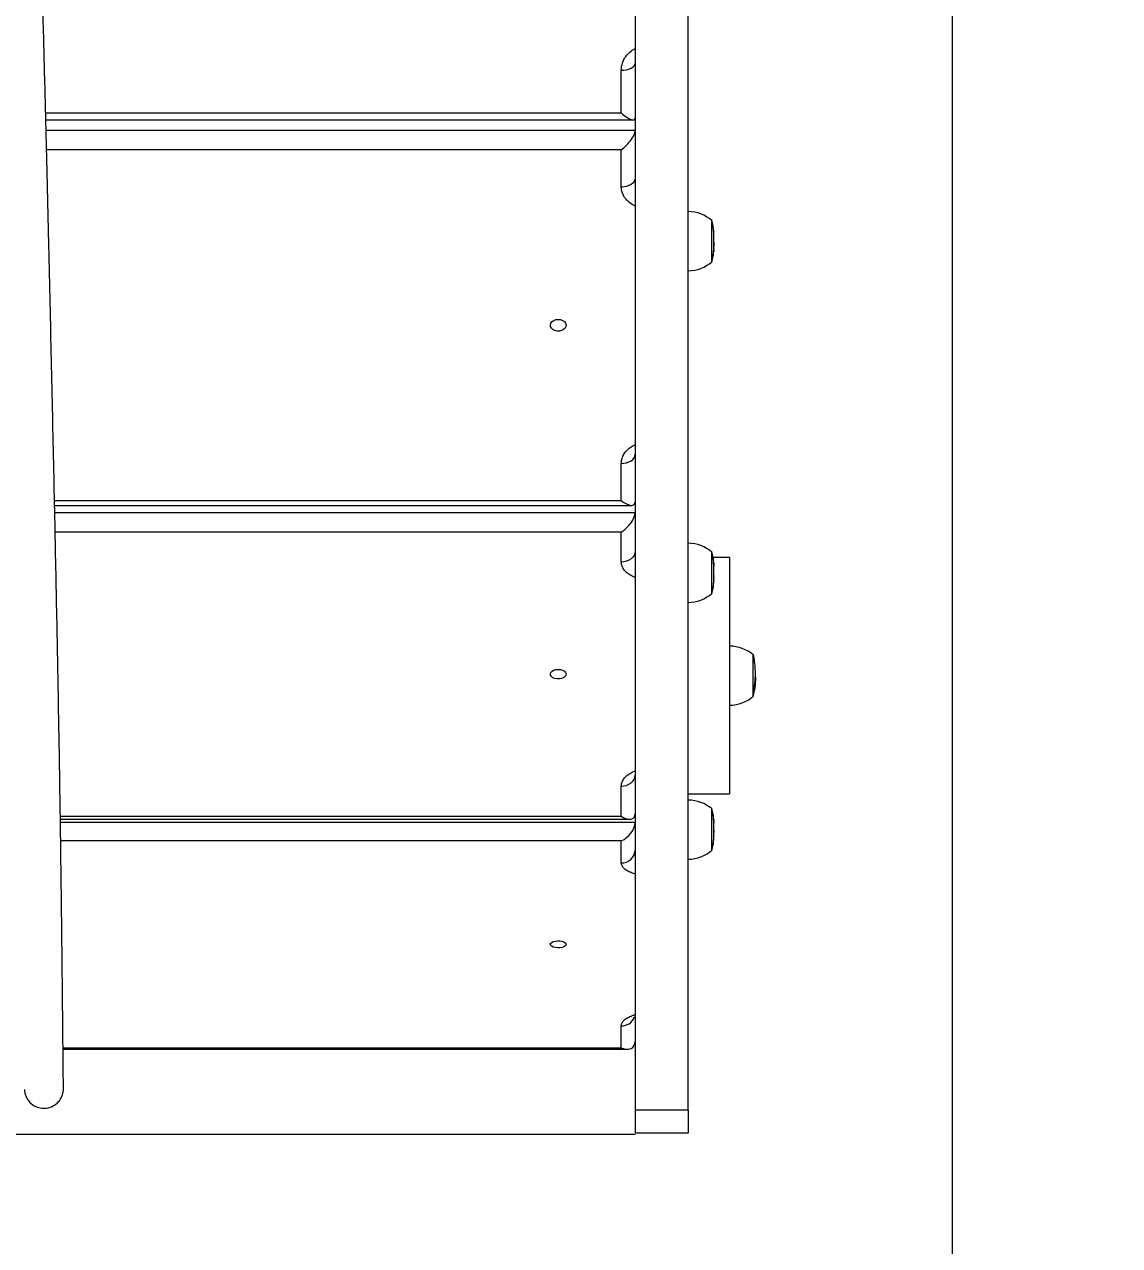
# Model space of a CAD drawing. Header units: millimetres. Extents: x -5431 to 4449, y -5103 to 3731.
# Drawn here: x 2478 to 3034, y -2326 to -1706 of the extents above; entities that cross this region are included whole.
import ezdxf

# ---------------------------------------------------------------- set-up
doc = ezdxf.new("R2010")
doc.units = ezdxf.units.MM
for name, color, linetype in [('DIKOM_ОБЪЕКТ', 7, 'Continuous'), ('DIKOM_РАЗМЕР_ЗОНА', 7, 'Continuous'), ('DIKOM_РАЗМЕР_ОБЪЕКТА', 7, 'Continuous')]:
    doc.layers.add(name, color=color, linetype=linetype)
doc.styles.add('style1', font='arial.ttf', dxfattribs={"width": 0.8})
doc.dimstyles.new('1-50', dxfattribs={"dimtxt": 300, "dimasz": 200, "dimexe": 100, "dimexo": 0, "dimgap": 100, "dimtad": 1, "dimtxsty": 'style1', "dimcen": 200, "dimclrd": 7, "dimclre": 7, "dimclrt": 7, "dimadec": 1, "dimazin": 2, "dimtfac": 1, "dimtmove": 0, "dimatfit": 2, "dimfxl": 0, "dimlwd": 25, "dimlwe": 18, "dimarcsym": 0})

# ---------------------------------------------------------------- blocks, each defined once
blk = doc.blocks.new('*D9')
at = {"layer": 'Defpoints', "color": 0, "transparency": 16777216}
for p in [(-2301.14, -310.64), (2948.86, -310.64), (2948.86, -3470.16)]:
    blk.add_point(p, dxfattribs=at)
at = {"layer": 'DIKOM_РАЗМЕР_ОБЪЕКТА', "color": 7, "lineweight": 18, "transparency": 16777216}
for p, q in [((-2301.14, -310.64), (-2301.14, -3570.16)), ((2948.86, -310.64), (2948.86, -3570.16))]:
    blk.add_line(p, q, dxfattribs=at)
at = {"layer": 'DIKOM_РАЗМЕР_ОБЪЕКТА', "color": 7, "lineweight": 25, "transparency": 16777216}
blk.add_line((-2101.14, -3470.16), (2748.86, -3470.16), dxfattribs=at)
at = {"layer": 'DIKOM_РАЗМЕР_ОБЪЕКТА', "color": 7, "transparency": 16777216}
for points in [[(-2101.14, -3436.83), (-2101.14, -3503.5), (-2301.14, -3470.16)], [(2748.86, -3436.83), (2748.86, -3503.5), (2948.86, -3470.16)]]:
    blk.add_solid(points, dxfattribs=at)
at = {"layer": 'DIKOM_РАЗМЕР_ОБЪЕКТА', "color": 7, "transparency": 16777216, "insert": (1517.74, -3216.99), "char_height": 300, "attachment_point": 5, "style": 'style1'}
blk.add_mtext('5250', dxfattribs=at)
blk = doc.blocks.new('*D10')
at = {"layer": 'Defpoints', "color": 0, "transparency": 16777216}
for p in [(-3301.14, 2230.48), (-72.64, 2230.48), (2787.86, -2269.52)]:
    blk.add_point(p, dxfattribs=at)
at = {"layer": 'DIKOM_РАЗМЕР_ОБЪЕКТА', "color": 7, "lineweight": 18, "transparency": 16777216}
for p, q in [((-72.64, 2230.48), (-3401.14, 2230.48)), ((2787.86, -2269.52), (-3401.14, -2269.52))]:
    blk.add_line(p, q, dxfattribs=at)
at = {"layer": 'DIKOM_РАЗМЕР_ОБЪЕКТА', "color": 7, "lineweight": 25, "transparency": 16777216}
blk.add_line((-3301.14, -2069.52), (-3301.14, 2030.48), dxfattribs=at)
at = {"layer": 'DIKOM_РАЗМЕР_ОБЪЕКТА', "color": 7, "transparency": 16777216}
for points in [[(-3334.47, 2030.48), (-3267.81, 2030.48), (-3301.14, 2230.48)], [(-3334.47, -2069.52), (-3267.81, -2069.52), (-3301.14, -2269.52)]]:
    blk.add_solid(points, dxfattribs=at)
at = {"layer": 'DIKOM_РАЗМЕР_ОБЪЕКТА', "color": 7, "transparency": 16777216, "insert": (-3554.31, -459.07), "char_height": 300, "attachment_point": 5, "rotation": 90, "style": 'style1'}
blk.add_mtext('4500', dxfattribs=at)
blk = doc.blocks.new('*D11')
at = {"layer": 'Defpoints', "color": 0, "transparency": 16777216}
for p in [(-4301.14, -282.06), (4448.86, -282.06), (4448.86, -5003.05)]:
    blk.add_point(p, dxfattribs=at)
at = {"layer": 'DIKOM_РАЗМЕР_ЗОНА', "color": 7, "lineweight": 18, "transparency": 16777216}
for p, q in [((-4301.14, -282.06), (-4301.14, -5103.05)), ((4448.86, -282.06), (4448.86, -5103.05))]:
    blk.add_line(p, q, dxfattribs=at)
at = {"layer": 'DIKOM_РАЗМЕР_ЗОНА', "color": 7, "lineweight": 25, "transparency": 16777216}
blk.add_line((-4101.14, -5003.05), (4248.86, -5003.05), dxfattribs=at)
at = {"layer": 'DIKOM_РАЗМЕР_ЗОНА', "color": 7, "transparency": 16777216}
for points in [[(-4101.14, -4969.72), (-4101.14, -5036.38), (-4301.14, -5003.05)], [(4248.86, -4969.72), (4248.86, -5036.38), (4448.86, -5003.05)]]:
    blk.add_solid(points, dxfattribs=at)
at = {"layer": 'DIKOM_РАЗМЕР_ЗОНА', "color": 7, "transparency": 16777216, "insert": (1526.36, -4749.88), "char_height": 300, "attachment_point": 5, "style": 'style1'}
blk.add_mtext('8750', dxfattribs=at)

msp = doc.modelspace()

# ---------------------------------------------------------------- linework, layer by layer
at = {"layer": 'DIKOM_ОБЪЕКТ', "color": 7, "linetype": 'Continuous', "lineweight": 15}
for p, q in [((2787.859, -1055.664), (2787.859, -2257.2)), ((2814.859, -2257.2), (2814.859, -1055.664)), ((2780.859, -1751.172), (2780.859, -1729.475)), ((2488.758, -1751.172), (2780.859, -1751.172)), ((2488.846, -1754.694), (2786.934, -1754.694)), ((2787.859, -1760.048), (2488.981, -1760.048)), ((2780.859, -1769.924), (2489.227, -1769.924)), ((2780.859, -1788.775), (2780.859, -1769.924)), ((2826.859, -1826.998), (2826.859, -1805.398)), ((2827.395, -1808.238), (2827.397, -1808.347)), ((2827.488, -1808.865), (2827.395, -1808.238)), ((2827.48, -1808.749), (2827.47, -1808.749)), ((2827.482, -1808.759), (2827.472, -1808.759)), ((2827.48, -1808.749), (2827.482, -1808.759)), ((2827.482, -1808.759), (2827.504, -1809.002)), ((2827.553, -1809.385), (2827.488, -1808.865)), ((2827.719, -1810.879), (2827.691, -1810.584)), ((2827.778, -1811.584), (2827.719, -1810.879)), ((2827.755, -1811.172), (2827.744, -1811.172)), ((2827.756, -1811.186), (2827.745, -1811.186)), ((2827.756, -1811.186), (2827.754, -1811.272)), ((2827.755, -1811.172), (2827.756, -1811.186)), ((2827.78, -1811.729), (2827.778, -1811.584)), ((2827.898, -1812.796), (2827.867, -1812.796)), ((2827.912, -1814.962), (2827.912, -1814.723)), ((2827.912, -1815.054), (2827.912, -1814.962)), ((2827.912, -1816.268), (2827.912, -1815.262)), ((2827.813, -1819.903), (2827.839, -1819.451)), ((2827.818, -1820.138), (2827.813, -1819.903)), ((2827.845, -1819.812), (2827.819, -1819.812)), ((2827.845, -1819.812), (2827.834, -1820.02)), ((2827.875, -1818.637), (2827.888, -1818.185)), ((2827.893, -1818.546), (2827.877, -1818.546)), ((2827.905, -1818.419), (2827.881, -1818.419)), ((2827.906, -1818.358), (2827.883, -1818.358)), ((2827.893, -1818.546), (2827.886, -1818.79)), ((2827.912, -1816.876), (2827.911, -1817.403)), ((2827.912, -1817.669), (2827.912, -1816.888)), ((2827.912, -1817.669), (2827.912, -1817.673)), ((2827.44, -1823.474), (2827.601, -1822.266)), ((2827.446, -1823.748), (2827.44, -1823.474)), ((2827.514, -1823.342), (2827.448, -1823.836)), ((2827.458, -1823.342), (2827.524, -1823.342)), ((2827.518, -1823.065), (2827.495, -1823.065)), ((2827.518, -1823.065), (2827.612, -1822.316)), ((2827.524, -1823.342), (2827.518, -1823.065)), ((2827.594, -1822.316), (2827.612, -1822.316)), ((2780.859, -1947.877), (2780.859, -1929.026)), ((2493.245, -1947.877), (2780.859, -1947.877)), ((2493.296, -1950.279), (2786.137, -1950.279)), ((2787.859, -1953.997), (2493.375, -1953.997)), ((2780.859, -1963.816), (2493.579, -1963.816)), ((2780.859, -1979.093), (2780.859, -1963.816)), ((2826.859, -1995.287), (2826.859, -1973.687)), ((2827.395, -1977.175), (2827.403, -1976.511)), ((2827.403, -1976.511), (2827.471, -1976.957)), ((2827.488, -1977.795), (2827.395, -1977.175)), ((2835.859, -1976.674), (2827.428, -1976.674)), ((2827.48, -1977.513), (2827.445, -1977.513)), ((2827.482, -1977.522), (2827.447, -1977.522)), ((2827.471, -1976.957), (2827.48, -1977.513)), ((2827.48, -1977.513), (2827.482, -1977.522)), ((2827.482, -1977.522), (2827.586, -1977.889)), ((2827.625, -1978.158), (2827.488, -1977.795)), ((2827.602, -1977.944), (2827.629, -1978.177)), ((2827.639, -1978.245), (2827.638, -1978.236)), ((2827.719, -1979.783), (2827.665, -1978.5)), ((2827.778, -1980.478), (2827.719, -1979.783)), ((2827.755, -1979.918), (2827.731, -1979.918)), ((2827.756, -1979.932), (2827.732, -1979.932)), ((2827.749, -1979.367), (2827.784, -1979.813)), ((2827.756, -1979.932), (2827.75, -1979.497)), ((2827.755, -1979.918), (2827.756, -1979.932)), ((2827.783, -1979.96), (2827.778, -1980.478)), ((2835.859, -1976.674), (2835.859, -2096.674)), ((2827.813, -1988.689), (2827.839, -1988.243)), ((2827.815, -1988.478), (2827.813, -1988.689)), ((2827.875, -1987.44), (2827.888, -1986.993)), ((2827.911, -1985.814), (2827.911, -1986.085)), ((2827.912, -1983.539), (2827.912, -1983.013)), ((2827.912, -1983.92), (2827.912, -1983.539)), ((2827.912, -1984.967), (2827.912, -1983.92)), ((2827.912, -1985.921), (2827.912, -1984.967)), ((2827.44, -1992.215), (2827.601, -1991.022)), ((2827.441, -1992.135), (2827.44, -1992.215)), ((2827.518, -1991.691), (2827.612, -1990.952)), ((2847.859, -2047.474), (2847.859, -2025.874)), ((2848.813, -2038.895), (2848.839, -2038.517)), ((2848.888, -2033.802), (2848.873, -2033.391)), ((2848.874, -2037.837), (2848.888, -2037.459)), ((2848.912, -2035.314), (2848.912, -2035.199)), ((2848.912, -2036.029), (2848.912, -2035.314)), ((2848.912, -2036.118), (2848.915, -2036.118)), ((2848.912, -2037.375), (2848.912, -2036.516)), ((2848.912, -2037.923), (2848.912, -2037.896)), ((2848.912, -2038.148), (2848.912, -2037.935)), ((2848.44, -2041.882), (2848.601, -2040.872)), ((2848.448, -2043.825), (2848.44, -2041.882)), ((2848.615, -2042.772), (2848.448, -2043.825)), ((2848.518, -2041.731), (2848.464, -2041.731)), ((2848.518, -2041.731), (2848.613, -2041.105)), ((2848.524, -2043.22), (2848.518, -2041.731)), ((2848.62, -2042.582), (2848.524, -2043.22)), ((2848.564, -2041.105), (2848.613, -2041.105)), ((2848.591, -2042.772), (2848.615, -2042.772)), ((2848.82, -2040.839), (2848.813, -2038.895)), ((2848.845, -2040.461), (2848.82, -2040.839)), ((2848.857, -2040.281), (2848.874, -2039.925)), ((2848.893, -2039.402), (2848.88, -2039.78)), ((2780.859, -2108.036), (2780.859, -2092.758)), ((2814.859, -2096.674), (2835.859, -2096.674)), ((2826.859, -2125.608), (2826.859, -2104.008)), ((2496.202, -2108.036), (2780.859, -2108.036)), ((2496.224, -2109.495), (2785.137, -2109.495)), ((2787.859, -2111.164), (2496.248, -2111.164)), ((2827.395, -2107.175), (2827.401, -2106.973)), ((2827.488, -2107.803), (2827.395, -2107.175)), ((2827.403, -2106.893), (2827.471, -2107.346)), ((2827.471, -2107.346), (2827.42, -2107.346)), ((2827.48, -2107.582), (2827.455, -2107.582)), ((2827.482, -2107.591), (2827.456, -2107.591)), ((2827.474, -2107.429), (2827.48, -2107.582)), ((2827.48, -2107.582), (2827.482, -2107.591)), ((2827.482, -2107.591), (2827.557, -2108.066)), ((2827.625, -2108.445), (2827.488, -2107.803)), ((2827.719, -2109.822), (2827.665, -2108.797)), ((2827.694, -2109.29), (2827.755, -2110.018)), ((2827.778, -2110.527), (2827.719, -2109.822)), ((2827.755, -2110.018), (2827.736, -2110.018)), ((2827.756, -2110.032), (2827.737, -2110.032)), ((2827.756, -2110.032), (2827.752, -2109.892)), ((2827.784, -2110.245), (2827.754, -2110.245)), ((2827.755, -2110.018), (2827.756, -2110.032)), ((2827.762, -2109.961), (2827.784, -2110.245)), ((2827.782, -2110.348), (2827.778, -2110.527)), ((2827.844, -2110.975), (2827.846, -2111.014)), ((2827.867, -2111.428), (2827.869, -2111.467)), ((2827.813, -2118.864), (2827.839, -2118.411)), ((2827.816, -2118.739), (2827.813, -2118.864)), ((2827.875, -2117.595), (2827.888, -2117.142)), ((2827.911, -2116.102), (2827.911, -2116.413)), ((2827.912, -2113.744), (2827.912, -2113.333)), ((2827.912, -2114.093), (2827.912, -2113.777)), ((2827.912, -2115.154), (2827.912, -2114.093)), ((2827.912, -2116.271), (2827.912, -2115.235)), ((2780.859, -2120.546), (2496.381, -2120.546)), ((2780.859, -2131.661), (2780.859, -2120.546)), ((2827.44, -2122.443), (2827.601, -2121.232)), ((2827.443, -2122.341), (2827.44, -2122.443)), ((2827.518, -2121.957), (2827.505, -2121.957)), ((2827.518, -2121.957), (2827.612, -2121.207)), ((2827.52, -2121.885), (2827.518, -2121.957)), ((2780.859, -2225.468), (2780.859, -2214.354)), ((2497.569, -2225.468), (2780.859, -2225.468)), ((2497.576, -2226.198), (2783.971, -2226.198)), ((2814.859, -2257.2), (2787.859, -2257.2)), ((2787.859, -2257.2), (2787.859, -2268.737)), ((2814.859, -2257.2), (2814.859, -2268.737)), ((2787.859, -2268.737), (2814.859, -2268.737))]:
    msp.add_line(p, q, dxfattribs=at)
at = {"layer": 'DIKOM_ОБЪЕКТ', "color": 7, "linetype": 'Continuous', "lineweight": 15, "flags": 128}
for points in [[(2780.859, -1729.475), (2782.225, -1729.408), (2783.538, -1729.21), (2784.748, -1728.889), (2785.809, -1728.456), (2786.679, -1727.929), (2787.326, -1727.328), (2787.725, -1726.676), (2787.859, -1725.997)], [(2787.859, -1784.177), (2787.725, -1785.074), (2787.326, -1785.937), (2786.679, -1786.732), (2785.809, -1787.428), (2784.748, -1788), (2783.538, -1788.425), (2782.225, -1788.687), (2780.859, -1788.775)], [(2748.859, -1855.885), (2750.038, -1856.018), (2751.113, -1856.409), (2751.987, -1857.02), (2752.583, -1857.799), (2752.848, -1858.675), (2752.759, -1859.572), (2752.323, -1860.409), (2751.58, -1861.112), (2750.595, -1861.618), (2749.455, -1861.883), (2748.263, -1861.883), (2747.124, -1861.618), (2746.138, -1861.112), (2745.395, -1860.409), (2744.959, -1859.572), (2744.87, -1858.675), (2745.136, -1857.799), (2745.732, -1857.02), (2746.606, -1856.409), (2747.68, -1856.018), (2748.859, -1855.885)], [(2780.859, -1929.026), (2782.225, -1928.938), (2783.538, -1928.676), (2784.748, -1928.251), (2785.809, -1927.679), (2786.679, -1926.983), (2787.326, -1926.188), (2787.725, -1925.325), (2787.859, -1924.428)], [(2787.859, -1973.552), (2787.725, -1974.633), (2787.326, -1975.673), (2786.679, -1976.631), (2785.809, -1977.47), (2784.748, -1978.16), (2783.538, -1978.672), (2782.225, -1978.987), (2780.859, -1979.093)], [(2748.859, -2033.481), (2750.038, -2033.59), (2751.113, -2033.906), (2751.987, -2034.402), (2752.583, -2035.033), (2752.848, -2035.743), (2752.759, -2036.47), (2752.323, -2037.148), (2751.58, -2037.718), (2750.595, -2038.128), (2749.455, -2038.343), (2748.263, -2038.343), (2747.124, -2038.128), (2746.138, -2037.718), (2745.395, -2037.148), (2744.959, -2036.47), (2744.87, -2035.743), (2745.136, -2035.033), (2745.732, -2034.402), (2746.606, -2033.906), (2747.68, -2033.59), (2748.859, -2033.481)], [(2780.859, -2092.758), (2782.225, -2092.652), (2783.538, -2092.336), (2784.748, -2091.824), (2785.809, -2091.135), (2786.679, -2090.296), (2787.326, -2089.338), (2787.725, -2088.298), (2787.859, -2087.217)], [(2744.859, -2173.007), (2745.037, -2172.483), (2745.554, -2172.005), (2746.365, -2171.617), (2747.398, -2171.352), (2748.56, -2171.234), (2749.749, -2171.273), (2750.859, -2171.467), (2751.791, -2171.798), (2752.463, -2172.236), (2752.814, -2172.742), (2752.814, -2173.272), (2752.463, -2173.779), (2751.791, -2174.217), (2750.859, -2174.547), (2749.749, -2174.741), (2748.56, -2174.781), (2747.398, -2174.663), (2746.365, -2174.398), (2745.554, -2174.009), (2745.037, -2173.531), (2744.859, -2173.007)]]:
    msp.add_lwpolyline(points, dxfattribs=at)
at = {"layer": 'DIKOM_ОБЪЕКТ', "color": 7, "linetype": 'Continuous', "lineweight": 15}
for centre, radius, start, end in [((2814.699, -1819.875), 18.677, 49.378843, 89.509067), ((2786.076, -1814.724), 41.836, 8.772449, 12.879622), ((2786.076, -1814.724), 41.836, 7.864622, 8.138049), ((2786.076, -1814.724), 41.836, 5.680402, 7.336112), ((2786.076, -1814.724), 41.836, 4.733199, 5.119576), ((2786.076, -1814.724), 41.836, 3.246896, 4.105884), ((2786.076, -1814.724), 41.836, 0, 2.708193), ((2786.076, -1817.673), 41.836, 352.280213, 354.924819), ((2786.076, -1817.673), 41.836, 355.535649, 356.621653), ((2786.076, -1817.673), 41.836, 357.249132, 358.376455), ((2786.076, -1817.673), 41.836, 359.296123, 0), ((2814.699, -1812.521), 18.677, 270.490933, 310.621157), ((2786.076, -1817.673), 41.836, 347.120378, 351.645362), ((2814.699, -1988.164), 18.677, 49.378843, 89.509067), ((2786.076, -1983.013), 41.836, 8.931517, 12.879622), ((2786.076, -1983.013), 41.836, 7.038174, 8.270861), ((2786.076, -1983.013), 41.836, 4.821311, 5.967234), ((2786.076, -1983.013), 41.836, 3.120687, 4.184802), ((2786.076, -1983.013), 41.836, 0, 2.491782), ((2786.076, -1985.962), 41.836, 355.418973, 356.5514), ((2786.076, -1985.962), 41.836, 357.188139, 358.328747), ((2786.076, -1985.962), 41.836, 358.963141, 359.248341), ((2814.699, -1980.811), 18.677, 270.490933, 310.621157), ((2786.076, -1985.962), 41.836, 347.120378, 351.510552), ((2786.076, -1985.962), 41.836, 352.153682, 352.828124), ((2786.076, -1985.962), 41.836, 352.828124, 354.665331), ((2835.699, -2040.35), 18.677, 49.378843, 89.509067), ((2807.076, -2035.199), 41.836, 2.474121, 12.879622), ((2807.076, -2038.148), 41.836, 358.430665, 0), ((2807.076, -2038.148), 41.836, 347.120378, 356.636139), ((2835.699, -2032.997), 18.677, 270.490933, 310.621157), ((2814.699, -2118.484), 18.677, 49.378843, 89.509067), ((2786.076, -2113.333), 41.836, 8.749407, 12.879622), ((2786.076, -2113.333), 41.836, 7.237935, 8.117457), ((2786.076, -2113.333), 41.836, 6.153291, 6.732053), ((2786.076, -2113.333), 41.836, 4.719471, 5.549258), ((2786.076, -2113.333), 41.836, 3.175825, 4.092814), ((2786.076, -2113.333), 41.836, 0, 2.553341), ((2786.076, -2116.282), 41.836, 355.752916, 356.632656), ((2786.076, -2116.282), 41.836, 357.259573, 358.384115), ((2814.699, -2111.131), 18.677, 270.490933, 310.621157), ((2786.076, -2116.282), 41.836, 347.120378, 351.666319), ((2786.076, -2116.282), 41.836, 352.299877, 355.115853), ((2781.205, -2125.005), 6.665, 267.023549, 356.680762), ((2781.125, -2207.476), 6.882, 267.785848, 337.464578)]:
    msp.add_arc(centre, radius, start, end, dxfattribs=at)
for centre, major_axis, ratio, start_param, end_param in [((2780.859, -1747.695), (6.765, -6.765), 0.2659519, 4.9723239, 6.5431203), ((2780.859, -1765.326), (6.555, 6.555), 0.3744676, 4.3540851, 5.9248815), ((2780.859, -1943.279), (6.555, -6.555), 0.3744676, 5.0706928, 6.6414892), ((2780.859, -1958.275), (6.283, 6.283), 0.4913116, 4.2557162, 5.8265125), ((2780.859, -2102.495), (6.283, -6.283), 0.4913116, 5.1690617, 6.7398581), ((2780.859, -2114.276), (5.949, 5.949), 0.6200636, 4.1573473, 5.7281436), ((2780.859, -2219.198), (-5.949, 5.949), 0.6200636, 2.125838, 3.6966343)]:
    msp.add_ellipse(centre, major_axis=major_axis, ratio=ratio, start_param=start_param, end_param=end_param, dxfattribs=at)
for points, knots in [([(2497.767, -2246.199), (2497.73, -2242.277), (2497.657, -2234.619), (2497.549, -2223.389), (2497.445, -2212.679), (2497.343, -2202.479), (2497.244, -2192.782), (2497.147, -2183.589), (2497.055, -2175.119), (2496.968, -2167.352), (2496.886, -2160.269), (2496.808, -2153.627), (2496.732, -2147.434), (2496.661, -2141.695), (2496.537, -2131.937), (2496.346, -2117.692), (2496.065, -2098.287), (2495.738, -2077.428), (2495.357, -2055.072), (2494.926, -2031.352), (2494.458, -2006.958), (2493.958, -1981.978), (2493.419, -1955.976), (2492.845, -1928.998), (2492.238, -1901.087), (2491.613, -1872.826), (2490.977, -1844.329), (2490.317, -1815.406), (2489.716, -1789.89), (2489.18, -1767.939), (2488.727, -1749.817), (2488.249, -1731.348), (2487.747, -1712.502), (2487.218, -1693.247), (2486.657, -1673.549), (2486.064, -1653.376), (2485.43, -1632.582), (2484.754, -1611.123), (2484.038, -1589.058), (2483.296, -1566.642), (2482.536, -1543.973), (2481.77, -1521.285), (2481.009, -1498.677), (2480.257, -1476.246), (2479.522, -1453.978), (2478.866, -1433.765), (2478.29, -1415.636), (2477.791, -1399.57), (2477.317, -1383.874), (2476.872, -1368.612), (2476.458, -1353.85), (2476.08, -1339.654), (2475.741, -1326.092), (2475.439, -1313.125), (2475.17, -1300.713), (2474.932, -1288.813), (2474.72, -1277.383), (2474.501, -1264.542), (2474.285, -1250.517), (2474.079, -1235.449), (2473.899, -1220.925), (2473.743, -1206.907), (2473.609, -1193.326), (2473.492, -1180.204), (2473.391, -1167.59), (2473.31, -1156.501), (2473.243, -1146.808), (2473.187, -1138.391), (2473.142, -1131.493), (2473.105, -1125.859), (2473.075, -1121.256), (2473.042, -1116.163), (2473.005, -1110.574), (2472.964, -1104.587), (2472.917, -1098.182), (2472.863, -1091.335), (2472.797, -1083.879), (2472.716, -1075.739), (2472.613, -1066.807), (2472.505, -1058.515), (2472.424, -1053.067), (2472.394, -1051.044)], [0, 0, 0, 0, 0.01311359, 0.02560373, 0.03746873, 0.04870773, 0.05932025, 0.06930644, 0.07866657, 0.08669732, 0.09420331, 0.10118525, 0.10764386, 0.11358007, 0.11899584, 0.13770765, 0.15675156, 0.17613091, 0.19717644, 0.21822804, 0.23928438, 0.26035779, 0.28144, 0.30381772, 0.32622629, 0.3486981, 0.37123352, 0.39378461, 0.41634161, 0.42961862, 0.44287283, 0.45609784, 0.46928887, 0.48244626, 0.4955757, 0.50868722, 0.5217944, 0.53513853, 0.54850576, 0.5619149, 0.57537079, 0.58887005, 0.60216819, 0.61549889, 0.62885067, 0.64219036, 0.65226927, 0.66231707, 0.67232988, 0.68230835, 0.69225906, 0.70219555, 0.71213774, 0.72210295, 0.73209723, 0.74212454, 0.7521833, 0.76226678, 0.77741264, 0.79253835, 0.80760767, 0.8226286, 0.83761471, 0.85256518, 0.86718505, 0.88135131, 0.89163667, 0.90167457, 0.9114717, 0.91640169, 0.92191114, 0.92800104, 0.93467253, 0.94192565, 0.94932901, 0.95725107, 0.96569012, 0.97464477, 0.98411524, 0.9941046, 1, 1, 1, 1]), ([(2780.859, -1729.475), (2780.908, -1728.681), (2781.008, -1727.045), (2781.844, -1724.621), (2783.221, -1722.277), (2785.198, -1720.236), (2786.802, -1718.952), (2787.789, -1718.516), (2787.859, -1718.485)], [0, 0, 0, 0, 0.1816749, 0.3742499, 0.5748193, 0.77965, 0.9844651, 1, 1, 1, 1]), ([(2787.859, -1798.323), (2787.789, -1798.296), (2786.802, -1797.916), (2785.198, -1796.802), (2783.221, -1795.028), (2781.844, -1792.992), (2781.008, -1790.886), (2780.908, -1789.465), (2780.859, -1788.775)], [0, 0, 0, 0, 0.0155433, 0.2203512, 0.4251819, 0.625748, 0.8183102, 1, 1, 1, 1]), ([(2827.888, -1813.836), (2827.882, -1813.642), (2827.871, -1813.253), (2827.857, -1812.786), (2827.847, -1812.473), (2827.844, -1812.326), (2827.844, -1812.344), (2827.844, -1812.353)], [0, 0, 0, 0, 0.2120662, 0.4264226, 0.6117349, 0.8096852, 1, 1, 1, 1]), ([(2827.895, -1813.873), (2827.891, -1813.698), (2827.883, -1813.396), (2827.874, -1813.061), (2827.868, -1812.848), (2827.867, -1812.781), (2827.867, -1812.798), (2827.867, -1812.805)], [0, 0, 0, 0, 0.2538876, 0.4391198, 0.6240129, 0.8482725, 1, 1, 1, 1]), ([(2827.911, -1815.279), (2827.911, -1815.148), (2827.91, -1814.893), (2827.9, -1814.367), (2827.892, -1814.013), (2827.888, -1813.836)], [0, 0, 0, 0, 0.3441777, 0.6712262, 1, 1, 1, 1]), ([(2827.91, -1815.118), (2827.911, -1815.089), (2827.912, -1815.028), (2827.911, -1814.768), (2827.907, -1814.431), (2827.901, -1814.116), (2827.897, -1813.929), (2827.895, -1813.873)], [0, 0, 0, 0, 0.2000369, 0.427718, 0.6550077, 0.8973291, 1, 1, 1, 1]), ([(2827.601, -1822.266), (2827.628, -1822.028), (2827.67, -1821.655), (2827.722, -1821.211), (2827.759, -1820.927), (2827.788, -1820.728), (2827.792, -1820.749), (2827.795, -1820.76)], [0, 0, 0, 0, 0.255382, 0.4006732, 0.5458553, 0.7494895, 1, 1, 1, 1]), ([(2827.612, -1822.316), (2827.631, -1822.155), (2827.66, -1821.898), (2827.698, -1821.573), (2827.726, -1821.355), (2827.746, -1821.216), (2827.75, -1821.218), (2827.751, -1821.218)], [0, 0, 0, 0, 0.2792138, 0.4459786, 0.6137414, 0.837429, 1, 1, 1, 1]), ([(2827.758, -1821.211), (2827.759, -1821.231), (2827.76, -1821.252), (2827.748, -1821.37), (2827.747, -1821.376)], [0, 0, 0, 0, 0.9529851, 1, 1, 1, 1]), ([(2827.795, -1820.76), (2827.793, -1820.809), (2827.791, -1820.878), (2827.766, -1821.136), (2827.759, -1821.212)], [0, 0, 0, 0, 0.7049119, 1, 1, 1, 1]), ([(2827.839, -1819.451), (2827.846, -1819.478), (2827.874, -1819.598), (2827.858, -1819.719), (2827.845, -1819.812)], [0, 0, 0, 0, 0.2249714, 1, 1, 1, 1]), ([(2827.888, -1818.858), (2827.89, -1818.798), (2827.894, -1818.724), (2827.878, -1818.65), (2827.875, -1818.637)], [0, 0, 0, 0, 0.8176988, 1, 1, 1, 1]), ([(2827.888, -1818.185), (2827.892, -1818.204), (2827.903, -1818.262), (2827.904, -1818.32), (2827.906, -1818.358)], [0, 0, 0, 0, 0.3439055, 1, 1, 1, 1]), ([(2827.905, -1818.419), (2827.904, -1818.435), (2827.903, -1818.477), (2827.897, -1818.519), (2827.893, -1818.546)], [0, 0, 0, 0, 0.3631404, 1, 1, 1, 1]), ([(2827.911, -1817.772), (2827.911, -1817.858), (2827.911, -1818.073), (2827.907, -1818.289), (2827.905, -1818.419)], [0, 0, 0, 0, 0.3953588, 1, 1, 1, 1]), ([(2827.906, -1818.358), (2827.907, -1818.241), (2827.914, -1817.656), (2827.912, -1817.004), (2827.91, -1816.47), (2827.91, -1816.402)], [0, 0, 0, 0, 0.1793783, 0.8969642, 1, 1, 1, 1]), ([(2827.91, -1816.402), (2827.91, -1816.27), (2827.91, -1816.058), (2827.91, -1815.846), (2827.91, -1815.766)], [0, 0, 0, 0, 0.6239702, 1, 1, 1, 1]), ([(2827.911, -1817.405), (2827.911, -1817.333), (2827.91, -1816.976), (2827.912, -1816.517), (2827.912, -1816.043), (2827.91, -1815.853), (2827.91, -1815.766)], [0, 0, 0, 0, 0.1307627, 0.6538042, 0.8397256, 1, 1, 1, 1]), ([(2827.911, -1817.405), (2827.911, -1817.443), (2827.911, -1817.566), (2827.911, -1817.688), (2827.911, -1817.772)], [0, 0, 0, 0, 0.3135962, 1, 1, 1, 1]), ([(2780.859, -1929.026), (2780.908, -1928.336), (2781.008, -1926.915), (2781.844, -1924.809), (2783.221, -1922.773), (2785.198, -1920.999), (2786.802, -1919.884), (2787.789, -1919.505), (2787.859, -1919.478)], [0, 0, 0, 0, 0.18167967, 0.37424381, 0.57481179, 0.77964455, 0.98446233, 1, 1, 1, 1]), ([(2787.859, -1986.832), (2787.789, -1986.81), (2786.802, -1986.501), (2785.198, -1985.599), (2783.221, -1984.161), (2781.844, -1982.511), (2781.008, -1980.804), (2780.908, -1979.652), (2780.859, -1979.093)], [0, 0, 0, 0, 0.0155408, 0.2203514, 0.4251815, 0.6257561, 0.8183178, 1, 1, 1, 1]), ([(2827.638, -1978.236), (2827.636, -1978.223), (2827.634, -1978.205), (2827.629, -1978.178), (2827.627, -1978.165), (2827.625, -1978.158)], [0, 0, 0, 0, 0.4999734, 0.7499668, 1, 1, 1, 1]), ([(2827.665, -1978.5), (2827.663, -1978.475), (2827.658, -1978.425), (2827.649, -1978.337), (2827.643, -1978.279), (2827.639, -1978.245)], [0, 0, 0, 0, 0.2834494, 0.5671029, 1, 1, 1, 1]), ([(2827.844, -1980.725), (2827.845, -1980.697), (2827.846, -1980.65), (2827.855, -1980.841), (2827.862, -1981.05), (2827.865, -1981.133)], [0, 0, 0, 0, 0.46047108, 0.78588429, 1, 1, 1, 1]), ([(2827.888, -1982.714), (2827.882, -1982.519), (2827.871, -1982.125), (2827.857, -1981.578), (2827.847, -1981.145), (2827.844, -1980.854), (2827.844, -1980.767), (2827.844, -1980.725)], [0, 0, 0, 0, 0.2119854, 0.4263898, 0.6117377, 0.8096847, 1, 1, 1, 1]), ([(2827.867, -1981.171), (2827.868, -1981.13), (2827.868, -1981.084), (2827.872, -1981.182), (2827.872, -1981.192)], [0, 0, 0, 0, 0.9019332, 1, 1, 1, 1]), ([(2827.895, -1982.632), (2827.891, -1982.453), (2827.883, -1982.145), (2827.874, -1981.74), (2827.868, -1981.432), (2827.867, -1981.253), (2827.867, -1981.195), (2827.867, -1981.171)], [0, 0, 0, 0, 0.2538563, 0.4391088, 0.6240078, 0.8482868, 1, 1, 1, 1]), ([(2827.911, -1983.923), (2827.911, -1983.839), (2827.91, -1983.673), (2827.9, -1983.227), (2827.892, -1982.885), (2827.888, -1982.714)], [0, 0, 0, 0, 0.3369165, 0.667559, 1, 1, 1, 1]), ([(2827.91, -1983.588), (2827.911, -1983.592), (2827.912, -1983.602), (2827.911, -1983.425), (2827.907, -1983.156), (2827.901, -1982.869), (2827.897, -1982.686), (2827.895, -1982.632)], [0, 0, 0, 0, 0.21813515, 0.44069182, 0.66275227, 0.89965836, 1, 1, 1, 1]), ([(2827.839, -1988.243), (2827.847, -1988.193), (2827.859, -1988.117), (2827.856, -1988.041), (2827.854, -1988.015)], [0, 0, 0, 0, 0.6563429, 1, 1, 1, 1]), ([(2827.888, -1986.992), (2827.892, -1987.117), (2827.895, -1987.266), (2827.877, -1987.415), (2827.875, -1987.44)], [0, 0, 0, 0, 0.8342315, 1, 1, 1, 1]), ([(2827.888, -1986.993), (2827.892, -1986.957), (2827.901, -1986.866), (2827.903, -1986.774), (2827.904, -1986.719)], [0, 0, 0, 0, 0.3987932, 1, 1, 1, 1]), ([(2827.908, -1986.511), (2827.908, -1986.48), (2827.914, -1986.103), (2827.912, -1985.678), (2827.91, -1985.283), (2827.91, -1985.234)], [0, 0, 0, 0, 0.0737323, 0.8836934, 1, 1, 1, 1]), ([(2827.911, -1986.085), (2827.911, -1986.148), (2827.911, -1986.226), (2827.91, -1986.305), (2827.909, -1986.32)], [0, 0, 0, 0, 0.8004878, 1, 1, 1, 1]), ([(2827.91, -1985.234), (2827.91, -1985.103), (2827.91, -1984.894), (2827.91, -1984.684), (2827.91, -1984.606)], [0, 0, 0, 0, 0.6239063, 1, 1, 1, 1]), ([(2827.911, -1985.814), (2827.911, -1985.761), (2827.91, -1985.498), (2827.912, -1985.16), (2827.912, -1984.81), (2827.91, -1984.67), (2827.91, -1984.606)], [0, 0, 0, 0, 0.1307295, 0.6538044, 0.8397563, 1, 1, 1, 1]), ([(2827.601, -1991.022), (2827.628, -1990.787), (2827.67, -1990.418), (2827.721, -1989.918), (2827.757, -1989.555), (2827.77, -1989.393), (2827.777, -1989.305)], [0, 0, 0, 0, 0.3561409, 0.5586712, 0.7612339, 1, 1, 1, 1]), ([(2827.612, -1990.952), (2827.631, -1990.793), (2827.66, -1990.54), (2827.698, -1990.183), (2827.726, -1989.905), (2827.744, -1989.706), (2827.748, -1989.651), (2827.749, -1989.635)], [0, 0, 0, 0, 0.3005943, 0.4799977, 0.6606629, 0.9013222, 1, 1, 1, 1]), ([(2848.839, -2038.517), (2848.846, -2038.663), (2848.874, -2039.311), (2848.858, -2039.959), (2848.845, -2040.461)], [0, 0, 0, 0, 0.2249549, 1, 1, 1, 1]), ([(2848.88, -2039.78), (2848.883, -2039.665), (2848.901, -2039.09), (2848.899, -2038.442), (2848.877, -2037.909), (2848.874, -2037.837)], [0, 0, 0, 0, 0.1776703, 0.8884177, 1, 1, 1, 1]), ([(2848.895, -2034.024), (2848.891, -2033.874), (2848.886, -2033.709), (2848.882, -2033.64), (2848.881, -2033.634)], [0, 0, 0, 0, 0.9070272, 1, 1, 1, 1]), ([(2848.911, -2035.327), (2848.911, -2035.153), (2848.91, -2034.81), (2848.9, -2034.262), (2848.892, -2033.955), (2848.888, -2033.802)], [0, 0, 0, 0, 0.3391867, 0.6686165, 1, 1, 1, 1]), ([(2848.888, -2037.459), (2848.892, -2037.565), (2848.902, -2037.875), (2848.904, -2038.185), (2848.905, -2038.389)], [0, 0, 0, 0, 0.3439032, 1, 1, 1, 1]), ([(2848.912, -2035.283), (2848.912, -2035.277), (2848.912, -2035.181), (2848.911, -2034.912), (2848.907, -2034.535), (2848.901, -2034.231), (2848.896, -2034.072), (2848.895, -2034.024)], [0, 0, 0, 0, 0.0187584, 0.2981031, 0.5768111, 0.8740179, 1, 1, 1, 1]), ([(2848.905, -2038.389), (2848.907, -2038.244), (2848.914, -2037.52), (2848.912, -2036.714), (2848.91, -2036.052), (2848.909, -2035.968)], [0, 0, 0, 0, 0.1793981, 0.8969557, 1, 1, 1, 1]), ([(2848.912, -2037.919), (2848.911, -2038.025), (2848.91, -2038.292), (2848.907, -2038.559), (2848.905, -2038.721)], [0, 0, 0, 0, 0.3954085, 1, 1, 1, 1]), ([(2848.909, -2035.968), (2848.91, -2035.858), (2848.91, -2035.681), (2848.91, -2035.503), (2848.91, -2035.436)], [0, 0, 0, 0, 0.62372771, 1, 1, 1, 1]), ([(2848.912, -2037.465), (2848.911, -2037.377), (2848.911, -2036.935), (2848.912, -2036.367), (2848.912, -2035.779), (2848.91, -2035.545), (2848.91, -2035.436)], [0, 0, 0, 0, 0.1307859, 0.653819, 0.8398327, 1, 1, 1, 1]), ([(2848.911, -2037.465), (2848.911, -2037.503), (2848.911, -2037.635), (2848.911, -2037.768), (2848.911, -2037.862)], [0, 0, 0, 0, 0.2888766, 1, 1, 1, 1]), ([(2848.911, -2037.862), (2848.911, -2037.864), (2848.912, -2037.879), (2848.911, -2037.899), (2848.912, -2037.915), (2848.912, -2037.919)], [0, 0, 0, 0, 0.1528074, 0.7640671, 1, 1, 1, 1]), ([(2848.601, -2040.872), (2848.628, -2040.673), (2848.67, -2040.36), (2848.722, -2040.094), (2848.758, -2040.013), (2848.788, -2040.088), (2848.792, -2040.304), (2848.795, -2040.424)], [0, 0, 0, 0, 0.2553542, 0.4006507, 0.5458631, 0.7494787, 1, 1, 1, 1]), ([(2848.613, -2041.105), (2848.631, -2040.969), (2848.661, -2040.751), (2848.698, -2040.547), (2848.719, -2040.47), (2848.726, -2040.486), (2848.728, -2040.49)], [0, 0, 0, 0, 0.4155592, 0.6634279, 0.9130905, 1, 1, 1, 1]), ([(2848.795, -2040.424), (2848.792, -2040.61), (2848.789, -2040.889), (2848.759, -2041.398), (2848.728, -2041.786), (2848.681, -2042.262), (2848.641, -2042.569), (2848.615, -2042.772)], [0, 0, 0, 0, 0.3214791, 0.4837003, 0.614809, 0.7455184, 1, 1, 1, 1]), ([(2848.758, -2040.796), (2848.757, -2040.926), (2848.756, -2041.123), (2848.735, -2041.484), (2848.713, -2041.787), (2848.678, -2042.141), (2848.646, -2042.398), (2848.625, -2042.55), (2848.62, -2042.582)], [0, 0, 0, 0, 0.3061104, 0.4616762, 0.5884269, 0.7437226, 0.9477797, 1, 1, 1, 1]), ([(2848.745, -2040.512), (2848.751, -2040.58), (2848.757, -2040.66), (2848.758, -2040.779), (2848.758, -2040.796)], [0, 0, 0, 0, 0.8610697, 1, 1, 1, 1]), ([(2848.905, -2038.721), (2848.904, -2038.803), (2848.903, -2039.03), (2848.897, -2039.258), (2848.893, -2039.402)], [0, 0, 0, 0, 0.3631905, 1, 1, 1, 1]), ([(2780.859, -2092.758), (2780.908, -2092.199), (2781.008, -2091.047), (2781.844, -2089.341), (2783.221, -2087.69), (2785.198, -2086.253), (2786.802, -2085.35), (2787.789, -2085.042), (2787.859, -2085.02)], [0, 0, 0, 0, 0.1816825, 0.3742431, 0.574818, 0.7796421, 0.9844591, 1, 1, 1, 1]), ([(2827.888, -2112.793), (2827.882, -2112.596), (2827.871, -2112.2), (2827.857, -2111.677), (2827.847, -2111.285), (2827.844, -2111.046), (2827.844, -2110.998), (2827.844, -2110.975)], [0, 0, 0, 0, 0.2120226, 0.4264681, 0.6117568, 0.8096828, 1, 1, 1, 1]), ([(2827.848, -2111.046), (2827.851, -2111.109), (2827.854, -2111.194), (2827.86, -2111.379), (2827.861, -2111.426)], [0, 0, 0, 0, 0.74952418, 1, 1, 1, 1]), ([(2827.895, -2112.755), (2827.891, -2112.576), (2827.883, -2112.267), (2827.874, -2111.884), (2827.868, -2111.609), (2827.867, -2111.471), (2827.867, -2111.44), (2827.867, -2111.428)], [0, 0, 0, 0, 0.2538762, 0.4390971, 0.624024, 0.8482365, 1, 1, 1, 1]), ([(2827.911, -2114.102), (2827.911, -2114), (2827.91, -2113.799), (2827.9, -2113.318), (2827.892, -2112.968), (2827.888, -2112.793)], [0, 0, 0, 0, 0.3401865, 0.6691794, 1, 1, 1, 1]), ([(2827.91, -2113.856), (2827.911, -2113.845), (2827.912, -2113.827), (2827.911, -2113.596), (2827.907, -2113.297), (2827.901, -2112.997), (2827.897, -2112.81), (2827.895, -2112.755)], [0, 0, 0, 0, 0.2749537, 0.4812716, 0.6872906, 0.9068973, 1, 1, 1, 1]), ([(2827.839, -2118.411), (2827.847, -2118.39), (2827.861, -2118.347), (2827.856, -2118.304), (2827.853, -2118.283)], [0, 0, 0, 0, 0.49557569, 1, 1, 1, 1]), ([(2827.886, -2117.462), (2827.888, -2117.496), (2827.891, -2117.54), (2827.878, -2117.585), (2827.875, -2117.595)], [0, 0, 0, 0, 0.7638676, 1, 1, 1, 1]), ([(2827.888, -2117.142), (2827.892, -2117.127), (2827.903, -2117.082), (2827.904, -2117.037), (2827.906, -2117.007)], [0, 0, 0, 0, 0.3439237, 1, 1, 1, 1]), ([(2827.906, -2117.007), (2827.907, -2116.909), (2827.914, -2116.415), (2827.912, -2115.865), (2827.91, -2115.413), (2827.91, -2115.356)], [0, 0, 0, 0, 0.1793602, 0.896941, 1, 1, 1, 1]), ([(2827.91, -2115.356), (2827.91, -2115.223), (2827.91, -2115.011), (2827.91, -2114.798), (2827.91, -2114.718)], [0, 0, 0, 0, 0.6239201, 1, 1, 1, 1]), ([(2827.911, -2116.102), (2827.911, -2116.042), (2827.91, -2115.74), (2827.912, -2115.353), (2827.912, -2114.952), (2827.91, -2114.792), (2827.91, -2114.718)], [0, 0, 0, 0, 0.1307488, 0.6537997, 0.8397834, 1, 1, 1, 1]), ([(2827.912, -2115.203), (2827.912, -2115.211), (2827.912, -2115.502), (2827.912, -2115.796), (2827.911, -2116.081)], [0, 0, 0, 0, 0.0286374, 1, 1, 1, 1]), ([(2827.601, -2121.232), (2827.628, -2120.994), (2827.67, -2120.62), (2827.722, -2120.134), (2827.759, -2119.788), (2827.788, -2119.495), (2827.792, -2119.436), (2827.795, -2119.404)], [0, 0, 0, 0, 0.2553873, 0.4007001, 0.5458807, 0.7495025, 1, 1, 1, 1]), ([(2827.612, -2121.207), (2827.631, -2121.045), (2827.66, -2120.788), (2827.698, -2120.441), (2827.726, -2120.179), (2827.751, -2119.949), (2827.757, -2119.88), (2827.758, -2119.861), (2827.758, -2119.858)], [0, 0, 0, 0, 0.230049, 0.3673919, 0.5056275, 0.6898371, 0.9568915, 1, 1, 1, 1]), ([(2787.859, -2137.29), (2787.789, -2137.275), (2786.802, -2137.051), (2785.198, -2136.394), (2783.221, -2135.348), (2781.844, -2134.147), (2781.008, -2132.906), (2780.908, -2132.068), (2780.859, -2131.661)], [0, 0, 0, 0, 0.0155387, 0.2203527, 0.425183, 0.6257523, 0.8183155, 1, 1, 1, 1]), ([(2780.859, -2214.354), (2780.908, -2213.947), (2781.008, -2213.109), (2781.844, -2211.867), (2783.221, -2210.667), (2785.198, -2209.622), (2786.802, -2208.963), (2787.789, -2208.74), (2787.859, -2208.724)], [0, 0, 0, 0, 0.1816858, 0.3742469, 0.5748177, 0.7796439, 0.9844661, 1, 1, 1, 1]), ([(2787.11, -2210.316), (2787.105, -2210.321), (2787.08, -2210.346), (2787.243, -2210.215), (2787.504, -2210.045), (2787.787, -2209.915), (2787.859, -2209.882)], [0, 0, 0, 0, 0.0947292, 0.4774519, 0.8672203, 1, 1, 1, 1]), ([(2477.978, -2246.708), (2478.131, -2247.816), (2478.437, -2250.032), (2480.259, -2252.926), (2482.858, -2255.078), (2486.044, -2256.242), (2489.43, -2256.288), (2492.641, -2255.209), (2495.317, -2253.128), (2497.137, -2250.282), (2497.761, -2247.824), (2497.757, -2246.457), (2497.757, -2246.198)], [0, 0, 0, 0, 0.10830501, 0.21660689, 0.32491482, 0.43322076, 0.5415225, 0.64982914, 0.75813537, 0.86644237, 0.97475103, 1, 1, 1, 1])]:
    msp.add_open_spline(points, degree=3, knots=knots, dxfattribs=at)

# ---------------------------------------------------------------- dimensions: what is measured, and where the dimension line sits
at = {"layer": 'DIKOM_РАЗМЕР_ЗОНА'}
dim = msp.add_linear_dim(base=(4448.859, -5003.051), p1=(-4301.141, -282.063), p2=(4448.859, -282.063), dimstyle='1-50', dxfattribs=at)
dim.commit()
dim.dimension.update_dxf_attribs({"geometry": '*D11', "text_midpoint": (1526.359, -5003.051), "dimtype": 160})
at = {"layer": 'DIKOM_РАЗМЕР_ОБЪЕКТА'}
dim = msp.add_linear_dim(base=(-3301.141, 2230.479), p1=(2787.859, -2269.521), p2=(-72.635, 2230.479), angle=90, dimstyle='1-50', dxfattribs=at)
dim.commit()
dim.dimension.update_dxf_attribs({"geometry": '*D10', "text_midpoint": (-3301.141, -459.066), "dimtype": 160})
dim = msp.add_linear_dim(base=(2948.859, -3470.164), p1=(-2301.141, -310.639), p2=(2948.859, -310.639), dimstyle='1-50', dxfattribs=at)
dim.commit()
dim.dimension.update_dxf_attribs({"geometry": '*D9', "text_midpoint": (1517.735, -3470.164), "dimtype": 160})

doc.saveas('drawing.dxf')
